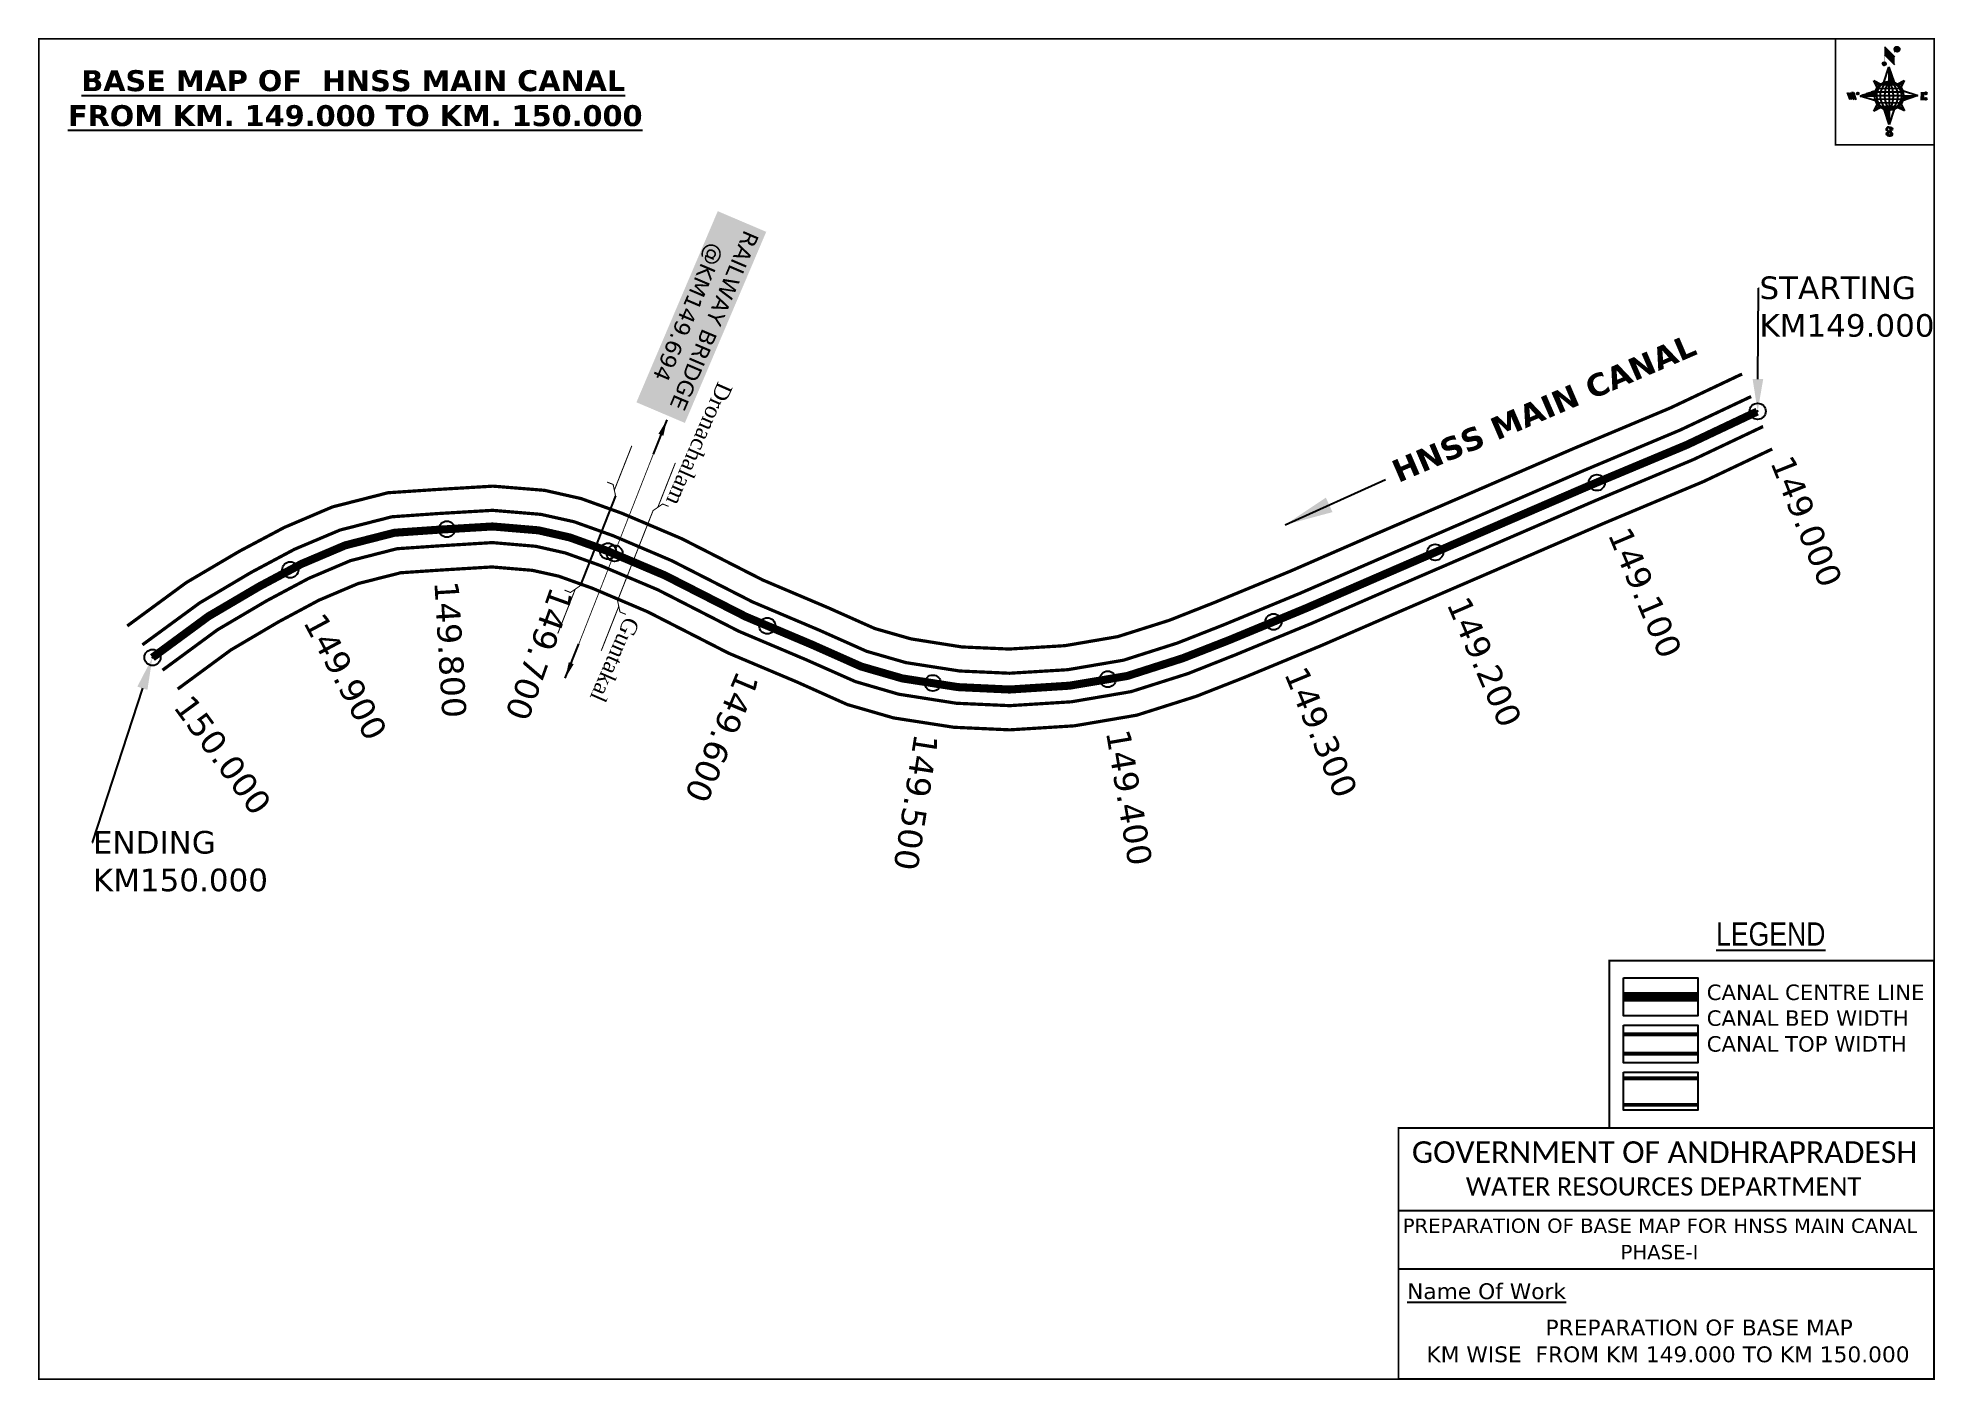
# Model space of a CAD drawing. Header units: inches. Extents: x 755139 to 756316, y 1681061 to 1681893.
import ezdxf
from ezdxf import colors
from ezdxf.entities.mleader import LeaderData, LeaderLine
from ezdxf.enums import TextEntityAlignment as Align
from ezdxf.math import Vec2, Vec3

# ---------------------------------------------------------------- set-up
doc = ezdxf.new("R2010")
doc.units = ezdxf.units.IN
doc.header["$MEASUREMENT"] = 0
doc.header["$PDMODE"] = 32
doc.header["$PDSIZE"] = 10
doc.linetypes.add('HIDDEN2', pattern=[0.1875, 0.125, -0.0625])
for name, color, linetype in [('AQUADUCT', 1, 'Continuous'), ('bord', 1, 'Continuous'), ('CANAL1', 1, 'Continuous'), ('CSMark', 72, 'Continuous'), ('DCBMS', 232, 'Continuous'), ('PAGE', 7, 'Continuous'), ('STRUCTURE', 5, 'Continuous'), ('TEXT', 7, 'Continuous')]:
    doc.layers.add(name, color=color, linetype=linetype)
doc.styles.add('ARIALN', font='ARIALN_1.TTF')
doc.styles.get("Standard").update_dxf_attribs({"font": 'verdana_0.ttf'})
doc.styles.add('style1', font='romantic_0.ttf')
doc.linetypes.add('TRACKS', pattern='A,0.15,[130,ltypeshp.shx,S=0.25,R=0,X=0,Y=0],0.15', length=0.3)
doc.dimstyles.get("Standard").update_dxf_attribs({"dimtxt": 0.18, "dimasz": 0.18, "dimexe": 0.18, "dimexo": 0.0625, "dimgap": 0.09, "dimtad": 0, "dimtih": 1, "dimtoh": 1, "dimdec": 4, "dimzin": 0, "dimdsep": 46, "dimtxsty": 'Standard', "dimcen": 0.09, "dimadec": 0, "dimazin": 0, "dimtfac": 1, "dimtdec": 4, "dimtofl": 0, "dimtmove": 0, "dimatfit": 3, "dimfxl": 0, "dimtolj": 1, "dimtzin": 0, "dimarcsym": 0})
pattern_1 = [(267.297113149, (-8720374.938, 50637915.138), (10.5367255337, -0.497431438), [])]
pattern_2 = [(357.297113149, (-8720374.938, 50637915.138), (0.497431438, 10.5367255337), [])]

# ---------------------------------------------------------------- blocks, each defined once
blk = doc.blocks.new('*X16')
at = {"color": 0, "linetype": 'Continuous'}
for p, q in [((6321.6, 240.5), (6322.3, 241.2)), ((6321.6, 240.3), (6322.3, 241)), ((6321.6, 240.1), (6322.3, 240.8)), ((6321.6, 239.9), (6322.4, 240.7)), ((6321.6, 239.8), (6322.4, 240.6)), ((6321.6, 239.6), (6322.5, 240.5)), ((6321.6, 239.4), (6322.5, 240.3)), ((6321.6, 239.2), (6322.6, 240.2)), ((6321.7, 239.1), (6322.6, 240.1)), ((6321.8, 240.8), (6322.4, 241.4)), ((6321.8, 239), (6322.7, 240)), ((6321.8, 239), (6322.8, 239.9)), ((6321.9, 238.9), (6322.9, 239.8)), ((6322, 238.8), (6323, 239.7)), ((6322.1, 241.3), (6322.4, 241.6)), ((6322.1, 238.7), (6323.1, 239.6)), ((6322.2, 238.6), (6323.1, 239.6)), ((6322.3, 238.5), (6323.2, 239.5)), ((6322.4, 238.5), (6323.3, 239.4)), ((6322.5, 238.4), (6323.4, 239.3)), ((6322.7, 238.4), (6323.6, 239.3)), ((6322.8, 238.3), (6323.7, 239.2)), ((6322.9, 238.3), (6323.8, 239.1)), ((6323.1, 238.2), (6323.9, 239.1)), ((6323.2, 238.2), (6324, 239)), ((6323.3, 238.2), (6324.2, 239)), ((6323.5, 238.1), (6324.3, 238.9)), ((6323.7, 238.1), (6324.4, 238.9)), ((6323.8, 238.1), (6324.6, 238.8)), ((6324.1, 238.2), (6324.7, 238.8)), ((6324.3, 238.3), (6324.9, 238.8)), ((6324.6, 238.3), (6325.1, 238.8)), ((6324.8, 238.4), (6325.2, 238.8)), ((6325.1, 238.5), (6325.4, 238.8)), ((6325.4, 238.6), (6325.6, 238.8))]:
    blk.add_line(p, q, dxfattribs=at)
blk = doc.blocks.new('*X15')
at = {"color": 0, "linetype": 'Continuous'}
for p, q in [((6324.4, 240.3), (6324.5, 240.4)), ((6324.6, 240.3), (6324.8, 240.5)), ((6324.7, 240.2), (6325, 240.5)), ((6324.8, 240.2), (6325.2, 240.6)), ((6325, 240.1), (6325.5, 240.6)), ((6325.1, 240.1), (6325.6, 240.6)), ((6325.2, 240), (6325.8, 240.6)), ((6325.3, 240), (6326, 240.6)), ((6325.4, 239.9), (6326.1, 240.6)), ((6325.5, 239.8), (6326.2, 240.5)), ((6325.6, 239.8), (6326.3, 240.5)), ((6325.7, 239.7), (6326.5, 240.4)), ((6325.9, 239.6), (6326.6, 240.3)), ((6326, 239.5), (6326.7, 240.3)), ((6326, 239.4), (6326.8, 240.2)), ((6326.1, 239.3), (6327, 240.2)), ((6326.2, 239.3), (6327.1, 240.1)), ((6326.3, 239.2), (6327.1, 240)), ((6326.4, 239.1), (6327.2, 239.9)), ((6326.5, 239), (6327.3, 239.8)), ((6326.5, 238.9), (6327.4, 239.7)), ((6326.6, 238.8), (6327.5, 239.6)), ((6326.7, 238.7), (6327.5, 239.5)), ((6326.8, 238.6), (6327.6, 239.4)), ((6326.8, 238.5), (6327.7, 239.3)), ((6326.8, 236.5), (6327.4, 237)), ((6326.9, 238.3), (6327.8, 239.2)), ((6326.9, 238.2), (6327.9, 239.1)), ((6326.9, 236.8), (6327.6, 237.4)), ((6327, 238.1), (6327.8, 239)), ((6327, 237.9), (6327.8, 238.8)), ((6327, 237.8), (6327.8, 238.6)), ((6327, 237.6), (6327.8, 238.4)), ((6327, 237.4), (6327.8, 238.2)), ((6327, 237.3), (6327.8, 238)), ((6327, 237.1), (6327.8, 237.9))]:
    blk.add_line(p, q, dxfattribs=at)
blk = doc.blocks.new('H')
at = {"layer": 'bord', "extrusion": (0.000427885, 0.004792, 0.999988)}
h = blk.add_hatch(dxfattribs=at)
h.set_pattern_fill('LINE', color=8, scale=84.387686, angle=-2.7029, style=0)
h.set_pattern_definition(pattern_2)
h.paths.add_polyline_path([(-492, 786, -0.090992), (-448, 775), (-486, 912)])
h = blk.add_hatch(dxfattribs=at)
h.set_pattern_fill('LINE', color=8, scale=84.387686, angle=-92.7029, style=0)
h.set_pattern_definition(pattern_1)
h.paths.add_polyline_path([(-625, 665, -0.090992), (-615, 710), (-751, 671)])
h = blk.add_hatch(dxfattribs=at)
h.set_pattern_fill('LINE', color=8, scale=84.387686, angle=-2.7029, style=0)
h.set_pattern_definition(pattern_2)
h.paths.add_polyline_path([(-504, 533, -0.090992), (-549, 543), (-510, 406)])
h = blk.add_hatch(dxfattribs=at)
h.set_pattern_fill('LINE', color=8, scale=84.387686, angle=-92.7029, style=0)
h.set_pattern_definition(pattern_1)
h.paths.add_polyline_path([(-246, 647), (-372, 653, -0.090992), (-382, 609)])
for p, q in [((-519, 1020, -1217), (-435, 927, -1216)), ((-516, 1087, -1217), (-432, 994, -1217)), ((-538, 774, -1216), (-487, 906, -1216)), ((-487, 906, -1216), (-493, 780, -1216)), ((-487, 906, -1216), (-448, 769, -1216)), ((-865, 701, -1215), (-847, 638, -1215)), ((-847, 700, -1215), (-829, 637, -1215)), ((-829, 699, -1215), (-811, 636, -1215)), ((-829, 699, -1215), (-811, 698, -1215)), ((-811, 698, -1215), (-794, 635, -1215)), ((-752, 665, -1215), (-615, 704, -1215)), ((-627, 794, -1216), (-567, 760, -1216)), ((-627, 794, -1216), (-584, 747, -1215)), ((-599, 731, -1215), (-627, 794, -1216)), ((-421, 753, -1216), (-359, 781, -1216)), ((-359, 781, -1216), (-405, 739, -1216)), ((-359, 781, -1216), (-392, 721, -1215)), ((-379, 693, -1215), (-246, 641, -1215)), ((-213, 669, -1215), (-217, 601, -1215)), ((-752, 665, -1215), (-625, 659, -1215)), ((-619, 614, -1215), (-752, 665, -1215)), ((-639, 526, -1214), (-606, 585, -1215)), ((-639, 526, -1214), (-593, 568, -1215)), ((-577, 553, -1215), (-639, 526, -1214)), ((-511, 400, -1214), (-549, 537, -1214)), ((-460, 533, -1215), (-511, 400, -1214)), ((-505, 527, -1214), (-511, 400, -1214)), ((-371, 513, -1214), (-431, 546, -1215)), ((-371, 513, -1214), (-414, 560, -1215)), ((-399, 576, -1215), (-371, 513, -1214)), ((-246, 641, -1215), (-383, 603, -1215)), ((-373, 647, -1215), (-246, 641, -1215)), ((-197, 600, -1215), (-194, 668, -1215))]:
    blk.add_line(p, q, dxfattribs=at)
at = {"layer": 'bord', "color": 8, "linetype": 'ByBlock', "extrusion": (0.000427885, 0.004792, 0.999988)}
for p, q in [((-375, 679, -1215), (-620, 691, -1215)), ((-386, 711, -1215), (-605, 722, -1215)), ((-411, 744, -1216), (-578, 752, -1216)), ((-493, 780, -1216), (-505, 527, -1214)), ((-373, 647, -1215), (-625, 659, -1215)), ((-378, 616, -1215), (-623, 628, -1215)), ((-392, 585, -1215), (-611, 595, -1215)), ((-420, 555, -1215), (-587, 562, -1215))]:
    blk.add_line(p, q, dxfattribs=at)
at = {"layer": 'bord', "extrusion": (0.000427885, 0.004792, 0.999988), "elevation": -1212}
for points, const_width in [([(-522, 960), (-516, 1093)], 1.61), ([(-434, 933), (-428, 1066)], 1.61), ([(-870, 707), (-846, 706)], 0.642), ([(-829, 643), (-821, 678)], 0.642), ([(-793, 641), (-782, 694)], 0.642), ([(-223, 676), (-174, 673)], 0.706), ([(-829, 643), (-855, 644)], 0.642), ([(-811, 642), (-784, 641)], 0.642), ([(-177, 605), (-226, 607)], 0.706), ([(-195, 645), (-185, 644)], 0.706)]:
    blk.add_lwpolyline(points, dxfattribs=dict(at, const_width=const_width))
for points, const_width in [([(-414, 1073, 1), (-398, 1058, 1)], 22.3), ([(-530, 950, 1), (-520, 939, 1)], 14.8), ([(-776, 697, 1), (-769, 690, 1)], 8.9), ([(-180, 618, 1), (-173, 611, 1)], 9.79), ([(-178, 667, 1), (-171, 660, 1)], 9.79), ([(-490, 362, 1), (-498, 369, 1)], 11.1), ([(-525, 322, 1), (-533, 329, 1)], 11.1)]:
    blk.add_lwpolyline(points, format="xyb", close=True, dxfattribs=dict(at, const_width=const_width))
for points in [[(-537, 317), (-531, 310), (-520, 307), (-505, 307), (-494, 310), (-486, 318), (-487, 326), (-491, 333), (-494, 336), (-503, 341), (-522, 347), (-530, 352), (-534, 355), (-537, 363), (-537, 373), (-530, 381), (-520, 384), (-504, 384), (-493, 380), (-487, 373)], [(-522, 348), (-526, 354), (-528, 361), (-528, 371), (-526, 375), (-521, 381), (-515, 384)], [(-505, 307), (-499, 312), (-497, 319), (-497, 327), (-501, 335), (-509, 343)]]:
    blk.add_lwpolyline(points, dxfattribs=at)
at = {"layer": 'bord', "extrusion": (0.000427885, 0.004792, 0.999988)}
for centre, radius in [((-406, 1065, -1212), 22.3), ((-525, 944, -1212), 14.8), ((-773, 694, -1212), 8.9), ((-498, 659, -1212), 127), ((-177, 615, -1212), 9.79), ((-174, 663, -1212), 9.79), ((-494, 365, -1212), 11.1), ((-529, 325, -1212), 11.1)]:
    blk.add_circle(centre, radius, dxfattribs=at)
at = {"layer": 'bord', "color": 8, "linetype": 'ByBlock', "extrusion": (0.000427885, 0.004792, 0.999988)}
for centre, radius, start, end in [((-482, 658, -1212), 128, 94.9254, 259.6691), ((-437, 656, -1212), 141, 113.2864, 241.308), ((-316, 651, -1212), 222, 142.5892, 212.0053), ((-560, 662, -1212), 141, 293.2864, 61.308), ((-681, 668, -1212), 222, 322.5892, 32.0053), ((-515, 660, -1212), 128, 274.9254, 79.6691)]:
    blk.add_arc(centre, radius, start, end, dxfattribs=at)
at = {"layer": 'bord', "extrusion": (0.000427885, 0.004792, 0.999988)}
for points in [[(-516, 1093, -1212), (-431, 1000, -1212), (-519, 1026, -1212), (-434, 933, -1212)], [(-864, 707, -1212), (-846, 706, -1212), (-846, 644, -1212), (-829, 643, -1212)], [(-829, 705, -1212), (-811, 704, -1212), (-811, 642, -1212), (-793, 641, -1212)], [(-193, 674, -1212), (-197, 606, -1212), (-213, 675, -1212), (-216, 607, -1212)]]:
    blk.add_solid(points, dxfattribs=at)
at = {"layer": 'bord', "extrusion": (0.000427885, 0.004792, 0.999988), "xscale": 7.977342409717546, "yscale": 7.977342408231451, "zscale": 7.977342408476333, "rotation": 138.0840426661453}
for name, p in [('*X15', (38301, -31929, -1212)), ('*X16', (38314, -31951, -1212))]:
    blk.add_blockref(name, p, dxfattribs=at)
blk = doc.blocks.new('RAIL')
at = {"layer": 'STRUCTURE', "color": 40, "const_width": 0.628}
for points in [[(763819.4, 1696603.2), (763849, 1696603.2)], [(763846, 1696609.2), (763846, 1696605.2), (763852, 1696601.2), (763912, 1696601.2), (763918, 1696605.2), (763918, 1696609.2)], [(763915, 1696603.2), (763944.6, 1696603.2)], [(763846, 1696568.2), (763846, 1696572.2), (763852, 1696576.2), (763912, 1696576.2), (763918, 1696572.2), (763918, 1696568.2)], [(763852, 1696576.2), (763912, 1696576.2)], [(763819.4, 1696574.2), (763849, 1696574.2)], [(763915, 1696574.2), (763944.6, 1696574.2)]]:
    blk.add_lwpolyline(points, dxfattribs=at)
at = {"layer": 'STRUCTURE', "color": 17, "linetype": 'TRACKS', "ltscale": 40, "const_width": 0.5}
blk.add_lwpolyline([(763819.4, 1696588.5), (763945.7, 1696588.7)], dxfattribs=at)
at = {"layer": 'STRUCTURE', "color": 40}
blk.add_lwpolyline([(763852, 1696576.2), (763912, 1696576.2)], dxfattribs=at)
blk.add_lwpolyline([(763852, 1696576.2), (763912, 1696576.2)], dxfattribs=at)
at = {"layer": 'STRUCTURE', "color": 0}
for points in [[(763796.5, 1696588.5), (763819.4, 1696588.5)], [(763968.6, 1696588.7), (763945.7, 1696588.7)]]:
    blk.add_leader(points, dimstyle='Standard', override={"dimasz": 10, "dimgap": 0.09, "dimtad": 0}, dxfattribs=at)

msp = doc.modelspace()

# ---------------------------------------------------------------- linework, layer by layer
at = {"color": 3}
for p in [(756205.6, 1681661.2), (756105.9, 1681617), (755392.8, 1681588.1), (755492.7, 1681574.5), (756005.7, 1681573.8), (755295.7, 1681562.9), (755591.5, 1681528.2), (755905.4, 1681530.7), (755210.3, 1681508.6), (755694.1, 1681492.7), (755802.6, 1681495.1)]:
    msp.add_point(p, dxfattribs=at)
at = {"layer": 'CANAL1', "color": 200, "const_width": 2}
for points in [[(756196, 1681684.2), (756194.6, 1681683.7), (756151.5, 1681663.3), (756091.2, 1681638), (756023.7, 1681608.8), (755965, 1681583.5), (755916.1, 1681562.2), (755868.6, 1681542.6), (755840.7, 1681531.6), (755808.8, 1681521.5), (755776.1, 1681515.9), (755741.5, 1681513.8), (755712.2, 1681515.1), (755680.6, 1681520.1), (755658.2, 1681526.5), (755629.5, 1681539.3), (755588.7, 1681556.6), (755538.5, 1681582.2), (755501.3, 1681598), (755476, 1681607.1), (755453.4, 1681612.2), (755421.4, 1681614.8), (755386.2, 1681612.7), (755356.3, 1681610.7), (755321.8, 1681601.9), (755292, 1681589.2), (755264.1, 1681574.4), (755231.2, 1681555), (755194.6, 1681528.1)], [(756214.6, 1681637.8), (756171.9, 1681617.6), (756110.8, 1681592), (756043.5, 1681562.9), (755984.9, 1681537.6), (755935.6, 1681516.2), (755887.3, 1681496.2), (755857.5, 1681484.5), (755820.6, 1681472.8), (755781.9, 1681466.2), (755741.9, 1681463.7), (755707.2, 1681465.3), (755669.8, 1681471.1), (755641.1, 1681479.4), (755609.6, 1681493.5), (755567.6, 1681511.2), (755517.3, 1681536.9), (755483, 1681551.5), (755462.1, 1681559), (755445.8, 1681562.6), (755420.8, 1681564.7), (755389.4, 1681562.8), (755364.2, 1681561.1), (755337.8, 1681554.4), (755313.5, 1681544.1), (755288.5, 1681530.7), (755258.8, 1681513.2), (755225.9, 1681489)]]:
    msp.add_lwpolyline(points, dxfattribs=at)
at = {"layer": 'CANAL1', "color": 5, "const_width": 2}
for points in [[(756201.6, 1681670.3), (756200.6, 1681669.9), (756157.6, 1681649.6), (756097.1, 1681624.2), (756029.7, 1681595), (755971, 1681569.7), (755921.9, 1681548.4), (755874.2, 1681528.7), (755845.7, 1681517.5), (755812.4, 1681506.9), (755777.8, 1681501), (755741.7, 1681498.8), (755710.7, 1681500.2), (755677.4, 1681505.4), (755653.1, 1681512.4), (755623.5, 1681525.6), (755582.4, 1681543), (755532.2, 1681568.6), (755495.8, 1681584.1), (755471.8, 1681592.7), (755451.1, 1681597.3), (755421.2, 1681599.8), (755387.2, 1681597.8), (755358.7, 1681595.8), (755326.6, 1681587.6), (755298.4, 1681575.7), (755271.4, 1681561.3), (755239.5, 1681542.4), (755204, 1681516.4)], [(755216.5, 1681500.7), (755250.5, 1681525.7), (755281.2, 1681543.8), (755307.1, 1681557.6), (755333, 1681568.6), (755361.9, 1681576), (755388.4, 1681577.8), (755421, 1681579.8), (755448, 1681577.5), (755466.2, 1681573.4), (755488.5, 1681565.4), (755523.7, 1681550.5), (755573.9, 1681524.8), (755615.5, 1681507.2), (755646.2, 1681493.6), (755673, 1681485.8), (755708.7, 1681480.2), (755741.8, 1681478.7), (755780.1, 1681481.1), (755817.1, 1681487.4), (755852.4, 1681498.6), (755881.7, 1681510.2), (755929.7, 1681530), (755978.9, 1681551.4), (756037.6, 1681576.7), (756104.9, 1681605.8), (756165.8, 1681631.3), (756208.6, 1681651.6), (756209, 1681651.7)]]:
    msp.add_lwpolyline(points, dxfattribs=at)
at = {"layer": 'CANAL1', "color": 1, "linetype": 'HIDDEN2', "ltscale": 100, "const_width": 5}
msp.add_lwpolyline([(756205.3, 1681661), (756204.6, 1681660.7), (756161.7, 1681640.4), (756101, 1681615), (756033.6, 1681585.9), (755974.9, 1681560.5), (755925.8, 1681539.2), (755878, 1681519.4), (755849.1, 1681508.1), (755814.7, 1681497.1), (755779, 1681491.1), (755741.7, 1681488.7), (755709.7, 1681490.2), (755675.2, 1681495.6), (755649.6, 1681503), (755619.5, 1681516.4), (755578.1, 1681533.9), (755527.9, 1681559.5), (755492.1, 1681574.7), (755469, 1681583), (755449.6, 1681587.4), (755421.1, 1681589.8), (755387.8, 1681587.8), (755360.3, 1681585.9), (755329.8, 1681578.1), (755302.7, 1681566.6), (755276.3, 1681552.5), (755245, 1681534.1), (755210.2, 1681508.5)], dxfattribs=at)
at = {"layer": 'CANAL1', "color": 1, "linetype": 'HIDDEN2', "ltscale": 100, "const_width": 6, "elevation": -0.4}
msp.add_lwpolyline([(756168.6, 1681298.2), (756122.5, 1681298.2)], dxfattribs=at)
at = {"layer": 'CANAL1', "color": 5, "const_width": 2.4, "elevation": -0.4}
for points in [[(756168.6, 1681274.9), (756122.5, 1681274.9)], [(756168.6, 1681262.9), (756122.5, 1681262.9)]]:
    msp.add_lwpolyline(points, dxfattribs=at)
at = {"layer": 'CANAL1', "color": 200, "const_width": 2.4, "elevation": -0.4}
for points in [[(756168.6, 1681247.7), (756122.5, 1681247.7)], [(756168.6, 1681231.2), (756122.5, 1681231.2)]]:
    msp.add_lwpolyline(points, dxfattribs=at)
at = {"layer": 'PAGE', "const_width": 1}
msp.add_lwpolyline([(755139.7, 1681061.2), (756315, 1681061.2), (756315, 1681892.2), (755139.7, 1681892.2), (755139.7, 1681061.2)], dxfattribs=at)
at = {"layer": 'PAGE'}
for points, const_width in [([(756315, 1681892.2), (756253.9, 1681892.2), (756253.9, 1681826.4), (756315, 1681826.4)], 1), ([(756315, 1681216.8), (756113.7, 1681216.8), (756113.7, 1681320.6), (756315, 1681320.6)], 1.2), ([(755982.9, 1681216.8), (756315, 1681216.8), (756315, 1681061.2), (755982.9, 1681061.2)], 1.2)]:
    msp.add_lwpolyline(points, close=True, dxfattribs=dict(at, const_width=const_width))
at = {"layer": 'PAGE', "elevation": -0.4}
for points in [[(756122.5, 1681310), (756168.6, 1681310), (756168.6, 1681286.4), (756122.5, 1681286.4)], [(756122.5, 1681280.7), (756168.6, 1681280.7), (756168.6, 1681257.2), (756122.5, 1681257.2)], [(756122.5, 1681251.4), (756168.6, 1681251.4), (756168.6, 1681227.9), (756122.5, 1681227.9)]]:
    msp.add_lwpolyline(points, close=True, dxfattribs=at)
at = {"layer": 'PAGE'}
for points in [[(755982.9, 1681165.8), (756315, 1681165.8)], [(755982.9, 1681129.5), (756315, 1681129.5)]]:
    msp.add_lwpolyline(points, dxfattribs=at)
at = {"layer": 'STRUCTURE', "color": 0}
msp.add_point((755496.8, 1681573.1), dxfattribs=at)

# ---------------------------------------------------------------- block references
at = {"layer": 'AQUADUCT', "color": 1, "xscale": 0.0703495379661093, "yscale": 0.07034953800030053, "zscale": 0.07034953795990817, "rotation": 3.078330607406165}
msp.add_blockref('H', (756324.6, 1681812.8, 85.4), dxfattribs=at)
at = {"layer": 'STRUCTURE', "color": 0, "rotation": 248.4692551355455}
msp.add_blockref('RAIL', (-542359, 3014804), dxfattribs=at)

# ---------------------------------------------------------------- texts
at = {"layer": 'CANAL1', "insert": (755976.4, 1681629.2), "char_height": 14, "width": 205.129, "attachment_point": 1, "rotation": 23.2935}
msp.add_mtext('\\pi0.96322;{\\fVerdana|b1|i0|c0|p34;HNSS MAIN CANAL}', dxfattribs=at)
at = {"layer": 'CSMark', "color": 1}
for s, rotation, p in [('149.000', 291.7308, (756220.2, 1681632.5)), ('149.100', 292.7691, (756119.4, 1681588)), ('149.800', 273.4415, (755392.5, 1681556)), ('149.700', 250.2796, (755464.5, 1681550.7)), ('149.200', 293.3286, (756019.4, 1681544.9)), ('149.900', 298.0376, (755310, 1681534.2)), ('149.600', 247.0953, (755580, 1681498.3)), ('149.300', 292.4286, (755918.7, 1681501.6)), ('150.000', 306.3014, (755228.7, 1681482.4)), ('149.500', 261.1088, (755690.3, 1681460.8)), ('149.400', 279.6647, (755808.8, 1681463.7))]:
    msp.add_text(s, height=15, rotation=rotation, dxfattribs=at).set_placement(p, align=Align.MIDDLE_LEFT)
at = {"layer": 'PAGE', "extrusion": (0.000201441, 0.004807, 0.999988), "style": 'ARIALN'}
msp.add_text('%%ULEGEND', height=14.4, rotation=359.9999, dxfattribs=at).set_placement((756213.7, 1681317, 8234.2), align=Align.MIDDLE)
at = {"layer": 'PAGE', "extrusion": (0.000201441, 0.004807, 0.999988)}
for s, height, p in [('PREPARATION OF BASE MAP FOR HNSS MAIN CANAL', 8.878, (755985.5, 1681131.7, 8233.3)), ('%%UName Of Work', 9.822, (755988.2, 1681090.6, 8232))]:
    msp.add_text(s, height=height, rotation=359.9999, dxfattribs=at).set_placement(p)
for s, height, p in [('PHASE-I', 8.88, (756144.7, 1681119.8, 8233.2)), ('PREPARATION OF BASE MAP', 9.822, (756169.3, 1681073, 8232)), ('KM WISE  FROM KM 149.000 TO KM 150.000', 9.822, (756150, 1681056.4, 8232))]:
    msp.add_text(s, height=height, rotation=359.9999, dxfattribs=at).set_placement(p, align=Align.MIDDLE_CENTER)
at = {"layer": 'PAGE', "extrusion": (0.000201441, 0.004807, 0.999988), "attachment_point": 1, "text_direction": (1, -1e-06, -0.000201)}
for s, insert, char_height, width in [('CANAL CENTRE LINE CANAL BED WIDTH {\\H2.3741x; }CANAL TOP WIDTH{\\H1.9188x; }', (756174, 1681305.8, -0.4), 9.6, 168.926), ('\\pi3.5885;{\\fCalibri|b0|i0|c0|p34;\\H1.3333x;GOVERNMENT OF ANDHRAPRADESH\\P\\pi37.073;\\H0.83998x;WATER RESOURCES DEPARTMENT}', (755987.6, 1681208.6, -1.3), 10.059, 321.276)]:
    msp.add_mtext(s, dxfattribs=dict(at, insert=insert, char_height=char_height, width=width))
at = {"layer": 'STRUCTURE', "color": 0, "style": 'style1'}
msp.add_text('Dronachalam', height=10, rotation=246.4165, dxfattribs=at).set_placement((755533.1, 1681603.6), align=Align.MIDDLE_RIGHT)
msp.add_text('Guntakal', height=10, rotation=246.4165, dxfattribs=at).set_placement((755508, 1681532.5), align=Align.MIDDLE_LEFT)
at = {"layer": 'STRUCTURE', "color": 5, "insert": (755586.9, 1681770.9), "char_height": 10, "width": 122.786, "attachment_point": 1, "rotation": 246.9415, "bg_fill": 1, "box_fill_scale": 1.3, "bg_fill_color": 7, "bg_fill_true_color": 16777215, "bg_fill_transparency": 4390977}
msp.add_mtext('\\pi0.72159;RAILWAY BRIDGE \\P\\pi16.145;@KM149.694', dxfattribs=at)
at = {"layer": 'TEXT', "color": 1, "insert": (755144.4, 1681872.7), "char_height": 13, "width": 379.826, "attachment_point": 1}
msp.add_mtext('\\pi21.755;{\\fVerdana|b1|i0|c0|p34;\\LBASE MAP OF  HNSS MAIN CANAL \\P\\pi13.452;FROM KM. 149.000 TO KM. 150.000}', dxfattribs=at)

# ---------------------------------------------------------------- leaders
at = {"layer": 'CANAL1'}
msp.add_leader([(755912.6, 1681590.8), (755974.8, 1681619)], dimstyle='Standard', override={"dimasz": 30, "dimgap": 0.09, "dimtad": 0}, dxfattribs=at)
at = {"layer": 'DCBMS', "color": 5}
ml = msp.add_multileader_mtext('Standard', dxfattribs=at)
ml.set_content('STARTING\\PKM149.000', color=5)
ml.set_leader_properties()
ml.build(insert=Vec2(0, 0))
ml.multileader.update_dxf_attribs({"dogleg_length": 0.36, "arrow_head_size": 20})
ctx = ml.context
ctx.base_point, ctx.char_height, ctx.arrow_head_size, ctx.landing_gap_size, ctx.plane_origin = Vec3(756206.6, 1681737.6), 14, 20, 0.09, Vec3(756350, 1681801.9)
notes = []
notes.append((ctx, [(1, (1, 1, 0), (756206.2, 1681737.6), (1, 0), 0.36, [(0, [(756205.6, 1681661.2)], 0, [])])]))
ctx.mtext.insert, ctx.mtext.flow_direction = Vec3(756206.7, 1681744.8), 5
ml = msp.add_multileader_mtext('Standard', dxfattribs=at)
ml.set_content('ENDING \\PKM150.000', color=5)
ml.set_leader_properties()
ml.build(insert=Vec2(0, 0))
ml.multileader.update_dxf_attribs({"dogleg_length": 0.36, "arrow_head_size": 20})
ctx = ml.context
ctx.base_point, ctx.char_height, ctx.arrow_head_size, ctx.landing_gap_size, ctx.plane_origin = Vec3(755173.2, 1681393.8), 14, 20, 0.09, Vec3(755166.1, 1681369.7)
notes.append((ctx, [(1, (1, 1, 0), (755172.8, 1681393.8), (1, 0), 0.36, [(0, [(755210.2, 1681508.5)], 0, [])])]))
ctx.mtext.insert, ctx.mtext.width, ctx.mtext.flow_direction = Vec3(755173.3, 1681401), 108.896, 5
for ctx, leaders in notes:
    for number, flags, end, landing, length, lines in leaders:
        leader = LeaderData()
        leader.index, (leader.has_last_leader_line, leader.has_dogleg_vector, leader.attachment_direction) = number, flags
        leader.last_leader_point, leader.dogleg_vector, leader.dogleg_length = Vec3(end), Vec3(landing), length
        for number, points, colour, breaks in lines:
            line = LeaderLine()
            line.index, line.vertices, line.color, line.breaks = number, Vec3.list(points), colors.encode_raw_color(colour), breaks
            leader.lines.append(line)
        ctx.leaders.append(leader)

doc.saveas('drawing.dxf')
